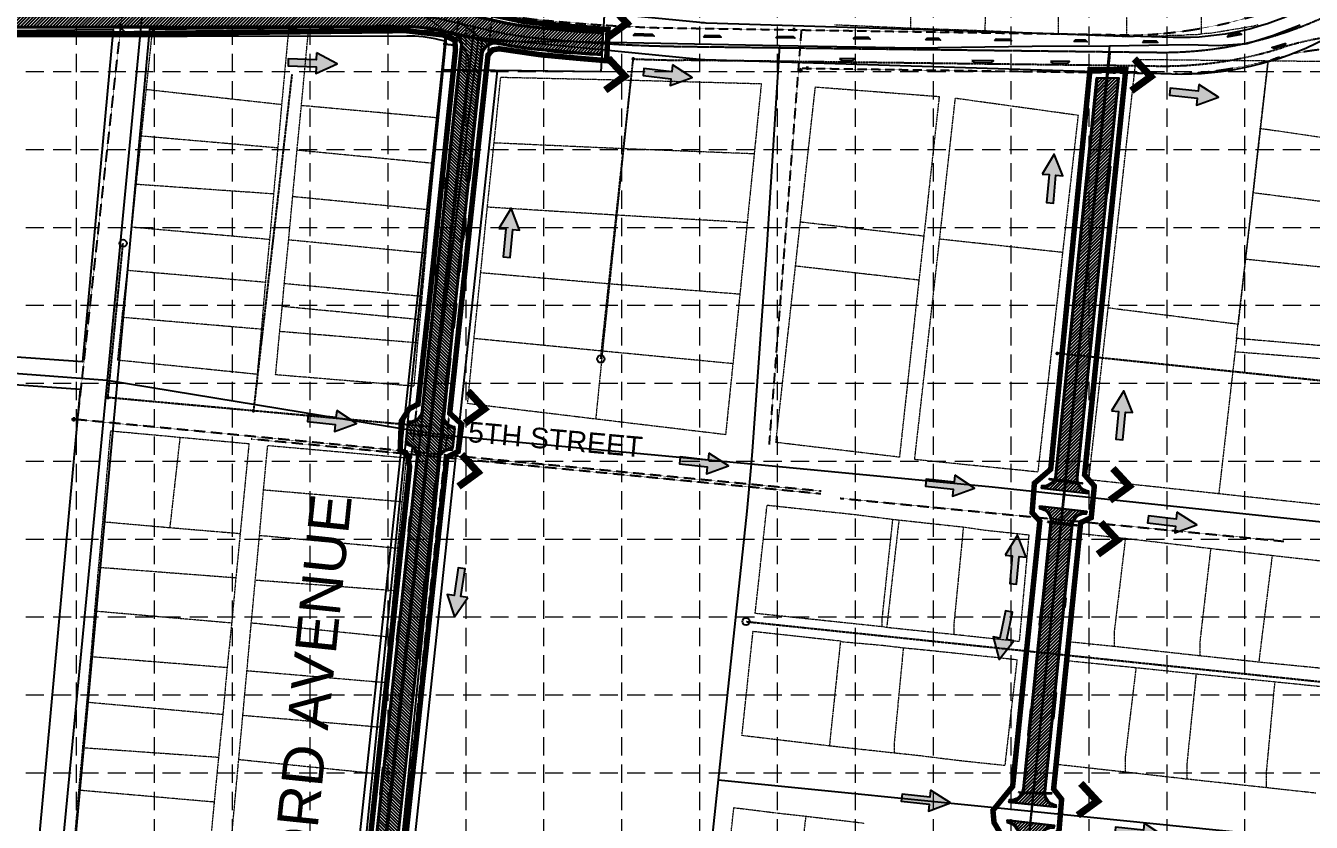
# Model space of a CAD drawing. Extents: x 332488 to 337969, y 579146 to 583084.
# Drawn here: x 334318 to 335729, y 580891 to 581765 of the extents above; entities that cross this region are included whole.
import ezdxf
from ezdxf.enums import TextEntityAlignment as Align

# ---------------------------------------------------------------- set-up
doc = ezdxf.new("R2010")
doc.units = 0
doc.header["$MEASUREMENT"] = 0
for name, pattern in [('CENTER2', [1.125, 0.75, -0.125, 0.125, -0.125]), ('DASHED', [0.75, 0.5, -0.25]), ('HIDDEN', [0.375, 0.25, -0.125]), ('PHANTOM', [2.5, 1.25, -0.25, 0.25, -0.25, 0.25, -0.25])]:
    doc.linetypes.add(name, pattern=pattern)
doc.layers.get('0').update_dxf_attribs({"color": 6})
for name, color, linetype in [('ARROWS', 252, 'Continuous'), ('E-CULVERT', 1, 'Continuous'), ('E-FIRE HYD', 2, 'Continuous'), ('E-SanitarySewer', 2, 'HIDDEN'), ('E-VALLEY GUTTER', 8, 'Continuous'), ('E-WATER', 2, 'DASHED'), ('E-WATER VALVE', 7, 'Continuous'), ('F-DRIVEWAY TRANSITION', 2, 'Continuous'), ('GRID', 254, 'HIDDEN'), ('LIMITS OF DISTURBANCE', 1, 'PHANTOM'), ('P-CULVERT', 2, 'Continuous'), ('P-DRIVEWAY TRANSITION', 2, 'Continuous'), ('P-DRIVEWAY TRANSITION-H', 6, 'Continuous'), ('P-DRIVEWAY TRANSITION-Pafford', 2, 'Continuous'), ('P-PVMT', 2, 'Continuous'), ('P-PVMT-H-7th', 6, 'Continuous'), ('P-PVMT-H-Harmonson', 6, 'Continuous'), ('P-PVMT-H-Pafford', 6, 'Continuous'), ('P-PVMT-Pafford', 2, 'Continuous'), ('ROADS', 5, 'Continuous'), ('row', 1, 'Continuous'), ('SILT FENCE', 200, 'Continuous'), ('STREETNAME', 2, 'Continuous'), ('subdiv', 6, 'PHANTOM')]:
    doc.layers.add(name, color=color, linetype=linetype)
doc.layers.add('QUANTITIES', color=4, linetype='Continuous', plot=False)
doc.styles.get("Standard").update_dxf_attribs({"font": 'ARIAL.TTF'})
pattern_1 = [(45.09307, (333744.6353, 581923.8885), (-1.327977, 1.3236699), []), (135.09307, (333744.6353, 581923.8885), (-1.3236699, -1.327977), [])]

# ---------------------------------------------------------------- blocks, each defined once
blk = doc.blocks.new('FH')
at = {"layer": 'E-FIRE HYD'}
for p, q in [((336621.1, 580808.5), (336622.1, 580808.5)), ((336623.5, 580810.9), (336623.5, 580809.8)), ((336623.5, 580807.1), (336623.5, 580806.1)), ((336624.8, 580808.5), (336625.9, 580808.5))]:
    blk.add_line(p, q, dxfattribs=at)
at = {"layer": 'E-FIRE HYD', "linetype": 'Continuous'}
blk.add_circle((336623.5, 580808.5), 1.33, dxfattribs=at)
blk = doc.blocks.new('E-WATER VALVE')
at = {"layer": 'E-WATER VALVE'}
for p, q in [((-1.3, 1.5), (1.3, 1.5)), ((0, 1.5), (0, -1.5))]:
    blk.add_line(p, q, dxfattribs=at)
blk = doc.blocks.new('A$C796B4345')
at = {"layer": 'SILT FENCE', "color": 200, "linetype": 'DASHED', "ltscale": 80, "const_width": 8, "flags": 128}
blk.add_lwpolyline([(38.2, 22.7), (20.7, 2.7), (3, 22.3)], dxfattribs=at)
blk = doc.blocks.new('arrow')
blk.add_lwpolyline([(-67, -25.4), (-59.3, -25.4), (-59.6, -56.1), (-51.9, -56.2), (-51.6, -25.5), (-44, -25.5), (-55.3, -2.4), (-67, -25.4)], close=True)
at = {"color": 254}
for points in [[(-44, -25.5), (-67, -25.4), (-55.3, -2.4), (-67, -25.4)], [(-59.6, -56.1), (-51.9, -56.2), (-59.3, -25.4), (-51.6, -25.5)]]:
    blk.add_solid(points, dxfattribs=at)

msp = doc.modelspace()

# ---------------------------------------------------------------- hatches: boundary and pattern name
at = {"layer": 'P-DRIVEWAY TRANSITION-H'}
h = msp.add_hatch(dxfattribs=at)
h.set_pattern_fill('NET', color=253, scale=15, angle=45, style=0)
h.set_pattern_definition(pattern_1)
h.paths.add_polyline_path([(333792.1, 581763.6), (333794.1, 581761.6), (333805.6, 581761.6), (333807.6, 581763.6)])
h.paths.add_polyline_path([(333922.5, 581763.8), (333924.5, 581761.8), (333936.2, 581761.8), (333938.2, 581763.8)])
h.paths.add_polyline_path([(334013.6, 581763.9), (334015.6, 581762), (334039.6, 581762), (334041.6, 581764)])
h.paths.add_polyline_path([(334091.5, 581786.1), (334093.5, 581788.1), (334108.8, 581788.1), (334110.8, 581786.1)])
h.paths.add_polyline_path([(334208.7, 581764.3), (334210.7, 581762.3), (334251.3, 581762.3), (334253.3, 581764.3)])
h.paths.add_polyline_path([(334278.7, 581786.4), (334280.7, 581788.4), (334296.7, 581788.4), (334298.7, 581786.4)])
h.paths.add_polyline_path([(334701.4, 581765.1), (334703.4, 581763.1), (334720.2, 581763.1), (334722.2, 581765.1)])
h = msp.add_hatch(dxfattribs=at)
h.set_pattern_fill('NET', color=253, scale=15, angle=45, style=0)
edge = h.paths.add_edge_path()
edge.add_line((334856.1, 581765.3), (334854.5, 581767.6))
edge.add_arc((334909.7, 582096.8), 333.8, 258.9566, 260.4786, ccw=False)
edge.add_line((334845.8, 581769.2), (334843.5, 581767.6))
edge.add_line((334843.5, 581767.6), (334856.1, 581765.3))
edge = h.paths.add_edge_path()
edge.add_line((334888.1, 581761.5), (334890.2, 581763.3))
edge.add_arc((335064.2, 583550.5), 1795.6, 264.4414, 265.0262)
edge.add_line((334908.5, 581761.6), (334910.3, 581759.5))
edge.add_line((334910.3, 581759.5), (334888.1, 581761.5))
edge = h.paths.add_edge_path()
edge.add_line((334889.4, 581739.3), (334891.2, 581737.1))
edge.add_arc((335064.2, 583550.5), 1821.6, 264.551, 265.4043)
edge.add_line((334918.2, 581734.7), (334920.4, 581736.6))
edge.add_line((334920.4, 581736.6), (334889.4, 581739.3))
h = msp.add_hatch(dxfattribs=at)
h.set_pattern_fill('NET', color=253, scale=15, angle=45, style=0)
h.set_pattern_definition(pattern_1)
h.paths.add_polyline_path([(335507.1, 581612.8), (335508.9, 581610.6), (335505.8, 581581.3), (335503.6, 581579.5)])
h.paths.add_polyline_path([(335458.1, 581138.9), (335459.9, 581136.7), (335458.9, 581127), (335456.7, 581125.2)])
h.paths.add_polyline_path([(335435, 581128.9), (335432.8, 581127.1), (335430.8, 581107.9), (335432.6, 581105.7)])
h.paths.add_polyline_path([(335423.4, 581017), (335421.2, 581015.2), (335418.3, 580986.8), (335420.1, 580984.6)])
h.paths.add_polyline_path([(335447.4, 581035.1), (335449.2, 581032.9), (335446.3, 581004.7), (335444.1, 581002.9)])
at = {"layer": 'P-DRIVEWAY TRANSITION-Pafford'}
h = msp.add_hatch(dxfattribs=at)
h.set_pattern_fill('NET', color=253, scale=15, angle=45, style=0)
h.paths.add_polyline_path([(334781.7, 581599.4), (334779.5, 581597.7), (334778.4, 581587.1), (334780.2, 581584.9)])
h.paths.add_polyline_path([(334771.5, 581504.4), (334769.3, 581502.6), (334768.1, 581491.8), (334769.9, 581489.6)])
h.paths.add_polyline_path([(334782.7, 581402.5), (334784.5, 581400.3), (334781.6, 581373.6), (334779.4, 581371.8)])
h.paths.add_polyline_path([(334789.1, 581462.3), (334790.9, 581460.1), (334788, 581433.5), (334785.8, 581431.7)])
h.paths.add_polyline_path([(334794.9, 581516.1), (334796.7, 581513.9), (334794.6, 581495.1), (334792.4, 581493.4)])
h.paths.add_polyline_path([(334799.1, 581555), (334800.9, 581552.8), (334798.4, 581530.4), (334796.2, 581528.6)])
h.paths.add_polyline_path([(334806.3, 581622), (334808.1, 581619.8), (334805.4, 581595.4), (334803.2, 581593.6)])
h.paths.add_polyline_path([(334741.7, 581227.5), (334739.5, 581225.7), (334737.9, 581210.5), (334739.7, 581208.3)])
h.paths.add_polyline_path([(334729.4, 581112.6), (334727.2, 581110.8), (334725.1, 581091.3), (334726.8, 581089.1)])
h.paths.add_polyline_path([(334712.1, 580952.3), (334709.9, 580950.6), (334706.8, 580921.8), (334708.6, 580919.6)])
h.paths.add_polyline_path([(334692.2, 580766.8), (334690, 580765.1), (334688.6, 580752.3), (334690.4, 580750.1)])
h.paths.add_polyline_path([(334678.2, 580636.8), (334676, 580635), (334673.3, 580609.9), (334675.1, 580607.7)])
h.paths.add_polyline_path([(334666, 580523), (334663.8, 580521.2), (334662, 580505.1), (334663.8, 580502.9)])
h.paths.add_polyline_path([(334658.7, 580455.1), (334656.5, 580453.3), (334653.4, 580424.6), (334655.1, 580422.4)])
h.paths.add_polyline_path([(334653.3, 580404.8), (334651.1, 580403.1), (334648.2, 580376.1), (334649.9, 580373.9)])
h.paths.add_polyline_path([(334648.9, 580363.9), (334646.7, 580362.1), (334641.6, 580315.4), (334643.4, 580313.2)])
h.paths.add_polyline_path([(334642.2, 580302.4), (334640, 580300.7), (334638.4, 580285), (334640.1, 580282.8)])
h.paths.add_polyline_path([(334632.4, 580211.2), (334630.2, 580209.5), (334628.8, 580195.9), (334630.5, 580193.6)])
h.paths.add_polyline_path([(334629.7, 580186), (334627.5, 580184.3), (334625.6, 580166.1), (334627.3, 580163.9)])
h.paths.add_polyline_path([(334622.1, 580115.4), (334619.9, 580113.6), (334618.4, 580099.2), (334620.2, 580097)])
h.paths.add_polyline_path([(334616.6, 580064.1), (334614.4, 580062.3), (334612.9, 580048), (334614.7, 580045.8)])
h.paths.add_polyline_path([(334635.9, 580037), (334637.6, 580034.8), (334636, 580019.8), (334633.8, 580018.1)])
h.paths.add_polyline_path([(334645.2, 580123.9), (334647, 580121.7), (334645.2, 580105.1), (334643, 580103.3)])
h.paths.add_polyline_path([(334658.9, 580251.2), (334660.7, 580249), (334659.3, 580236), (334657.1, 580234.2)])
h.paths.add_polyline_path([(334669.8, 580352.7), (334671.6, 580350.5), (334670.6, 580341), (334668.4, 580339.3)])
h.paths.add_polyline_path([(334756.3, 581157.6), (334758.1, 581155.4), (334749.1, 581071.1), (334746.9, 581069.3)])
h.paths.add_polyline_path([(334767.7, 581263.4), (334769.5, 581261.2), (334767, 581238.2), (334764.8, 581236.4)])
at = {"layer": 'P-PVMT-H-7th'}
h = msp.add_hatch(dxfattribs=at)
h.set_pattern_fill('ANSI31', color=253, scale=20, style=0)
edge = h.paths.add_edge_path()
edge.add_line((335825.9, 581825.7), (335834.5, 581805.5))
edge.add_arc((336066.3, 581264), 589, 83.8628, 113.1695, ccw=False)
edge.add_line((336129.2, 581849.6), (336610.6, 581796))
edge.add_line((336610.6, 581796), (337388.9, 581716))
edge.add_arc((337385.3, 581681.2), 35, -7.6244, 84.1281, ccw=False)
edge.add_line((337420, 581676.5), (337421, 581676.4))
edge.add_line((337421, 581676.4), (337433.2, 581767.6))
edge.add_line((337433.2, 581767.6), (337432.2, 581767.7))
edge.add_arc((337397.5, 581772.4), 35, 264.1281, 352.3756, ccw=False)
edge.add_line((337393.9, 581737.6), (336612.9, 581817.9))
edge.add_line((336612.9, 581817.9), (336131.6, 581871.5))
edge.add_arc((336066.3, 581264), 611, 83.8589, 113.1695)
edge = h.paths.add_edge_path()
edge.add_line((334950.5, 581734.4), (334951.9, 581756.4))
edge.add_arc((335064.2, 583550.5), 1797.6, 264.1889, 266.4182, ccw=False)
edge.add_arc((334909.7, 582096.8), 335.8, 255.934, 265.29, ccw=False)
edge.add_line((334828.1, 581771), (334779.5, 581782.2))
edge.add_arc((334736.6, 581596.1), 191, 77.025, 90.0931)
edge.add_line((334736.3, 581787.1), (332764.6, 581783.9))
edge.add_line((332764.6, 581783.9), (332764.6, 581761.9))
edge.add_line((332764.6, 581761.9), (334736.4, 581765.1))
edge.add_arc((334736.6, 581596.1), 169, 77.025, 90.0931, ccw=False)
edge.add_line((334774.6, 581760.8), (334823, 581749.6))
edge.add_arc((334920.5, 582162.1), 423.8, 256.7003, 264.5041)
edge.add_arc((335064.2, 583550.5), 1819.6, 264.1889, 266.4182)
h = msp.add_hatch(dxfattribs=at)
h.set_pattern_fill('ANSI31', color=9, scale=20, style=0)
edge = h.paths.add_edge_path()
edge.add_arc((334414.5, 581749.6), 15, 60.5309, 90.0931)
edge.add_line((334414.4, 581764.6), (334468.9, 581764.7))
edge.add_arc((334468.9, 581749.7), 15, 90.0931, 118.8899)
edge.add_line((334461.6, 581762.8), (334421.9, 581762.7))
at = {"layer": 'P-PVMT-H-Harmonson'}
h = msp.add_hatch(dxfattribs=at)
h.set_pattern_fill('ANSI31', color=253, scale=20, style=0)
edge = h.paths.add_edge_path()
edge.add_line((335433.1, 581257.6), (335433.2, 581258.6))
edge.add_arc((335434.8, 581273.5), 15, 263.7212, 354.1011)
edge.add_line((335449.7, 581271.9), (335494.9, 581708))
edge.add_line((335494.9, 581708), (335516.9, 581707.8))
edge.add_line((335516.9, 581707.8), (335471.6, 581269.3))
edge.add_arc((335486.5, 581267.8), 15, 174.1011, 263.7212)
edge.add_line((335484.9, 581252.9), (335484.8, 581251.9))
edge.add_line((335484.8, 581251.9), (335433.1, 581257.6))
h = msp.add_hatch(dxfattribs=at)
h.set_pattern_fill('ANSI31', color=253, scale=20, style=0)
edge = h.paths.add_edge_path()
edge.add_line((335482.9, 581232), (335482.8, 581231))
edge.add_arc((335481.2, 581216.1), 15, 83.7212, 174.1011)
edge.add_line((335466.2, 581217.6), (335436, 580924.7))
edge.add_arc((335450.9, 580923.2), 15, 174.1011, 263.7212)
edge.add_line((335449.3, 580908.3), (335449.2, 580907.3))
edge.add_line((335449.2, 580907.3), (335397.5, 580913))
edge.add_line((335397.5, 580913), (335397.6, 580914))
edge.add_arc((335399.2, 580928.9), 15, 263.7212, 354.1011)
edge.add_line((335414.1, 580927.3), (335444.4, 581220.2))
edge.add_arc((335429.5, 581221.7), 15, 354.1011, 443.7212)
edge.add_line((335431.1, 581236.7), (335431.2, 581237.7))
edge.add_line((335431.2, 581237.7), (335482.9, 581232))
h = msp.add_hatch(dxfattribs=at)
h.set_pattern_fill('ANSI31', color=253, scale=20, style=0)
edge = h.paths.add_edge_path()
edge.add_line((335447.3, 580887.4), (335447.2, 580886.4))
edge.add_arc((335445.6, 580871.5), 15, 83.7212, 174.1011)
edge.add_line((335430.6, 580873), (335401.3, 580589.1))
edge.add_arc((335416.2, 580587.5), 15, 174.1011, 263.7212)
edge.add_line((335414.6, 580572.6), (335414.5, 580571.6))
edge.add_line((335414.5, 580571.6), (335362.8, 580577.3))
edge.add_line((335362.8, 580577.3), (335362.9, 580578.3))
edge.add_arc((335364.5, 580593.2), 15, 263.7212, 354.1011)
edge.add_line((335379.5, 580591.7), (335408.8, 580875.6))
edge.add_arc((335393.9, 580877.2), 15, 354.1011, 443.7212)
edge.add_line((335395.5, 580892.1), (335395.6, 580893.1))
edge.add_line((335395.6, 580893.1), (335447.3, 580887.4))
at = {"layer": 'P-PVMT-H-Pafford'}
h = msp.add_hatch(dxfattribs=at)
h.set_pattern_fill('ANSI31', color=253, scale=20, angle=90, style=0)
edge = h.paths.add_edge_path()
edge.add_line((334598.1, 579892.3), (334797.1, 581742.1))
edge.add_arc((334782.2, 581743.7), 15, 353.776, 437.1114)
edge.add_arc((335178.8, 583426.4), 1713.8, 256.7326, 257.3175)
edge.add_line((334802.6, 581754.4), (334823, 581749.6))
edge.add_arc((334920.5, 582162.1), 423.8, 256.7003, 258.5209)
edge.add_arc((334833.2, 581732.1), 15, 78.3835, 174.0008)
edge.add_line((334818.3, 581733.7), (334621.1, 579899.2))
edge.add_arc((334655.9, 579895.6), 35, 174.034, 269.6923)
edge.add_line((334655.7, 579860.6), (334655.7, 579859.6))
edge.add_line((334655.7, 579859.6), (334563.2, 579860.1))
edge.add_line((334563.2, 579860.1), (334563.2, 579861.1))
edge.add_arc((334563.3, 579896.1), 35, 269.6923, 353.8623)
h = msp.add_hatch(dxfattribs=at)
h.set_pattern_fill('ANSI31', color=253, scale=20, angle=90, style=0)
edge = h.paths.add_edge_path()
edge.add_line((334754.1, 581342.4), (334748.5, 581290.7))
edge.add_arc((334733.6, 581292.3), 15, 353.8634, 443.4836)
edge.add_line((334735.3, 581307.3), (334737.5, 581329.1))
edge.add_arc((334739.2, 581344.1), 15, 263.4836, 353.8634)
edge = h.paths.add_edge_path()
edge.add_line((334789.1, 581323.2), (334787, 581301.4))
edge.add_arc((334785.3, 581286.4), 15, 83.4836, 173.8634)
edge.add_line((334770.4, 581288.1), (334775.9, 581339.8))
edge.add_arc((334790.8, 581338.2), 15, 173.8634, 263.4836)

# ---------------------------------------------------------------- linework, layer by layer
at = {"layer": 'E-CULVERT', "color": 5, "flags": 128}
for points in [[(335447.9, 581266.1), (335471.8, 581262.9), (335471.9, 581264.2), (335448.1, 581267.3)], [(335446.2, 581219.2), (335465.7, 581216.9), (335465.8, 581218.1), (335446.3, 581220.5)], [(335414.5, 580922.9), (335438, 580922), (335438.1, 580923.3), (335414.6, 580924.1)]]:
    msp.add_lwpolyline(points, close=True, dxfattribs=at)
at = {"layer": 'E-SanitarySewer', "color": 33, "ltscale": 0.5}
for p, q in [((334949.5, 581399.4), (334985.1, 581728.8)), ((335559.2, 581720.8), (335040.4, 581727.3)), ((334610.3, 581712), (334568.1, 581342.5)), ((334702.3, 580777.5), (334804.1, 581718.1)), ((335559.2, 581720.8), (335565.4, 581721)), ((334408.4, 581357), (334425, 581526.4)), ((337237.5, 581220.1), (335450.5, 581405.5)), ((334761.6, 581324.9), (334408.4, 581357)), ((335108.9, 581111.2), (337203.9, 580891.9))]:
    msp.add_line(p, q, dxfattribs=at)
at = {"layer": 'E-SanitarySewer', "color": 33, "ltscale": 0.5, "flags": 128}
msp.add_lwpolyline([(334706.1, 581812.2), (334789.8, 581751.5, -0.261634), (334804.1, 581718.1, -0.064967)], format="xyb", dxfattribs=at)
at = {"layer": 'E-SanitarySewer', "color": 33, "linetype": 'Continuous', "ltscale": 0.5, "const_width": 2, "flags": 128}
for points in [[(334984.1, 581728.8, 1), (334986.1, 581728.8, 1)], [(335449.5, 581405.5, 1), (335451.5, 581405.5, 1)], [(334407.4, 581357, 1), (334409.4, 581357, 1)], [(334567.1, 581342.5, 1), (334569.1, 581342.5, 1)], [(334760.6, 581324.9, 1), (334762.6, 581324.9, 1)]]:
    msp.add_lwpolyline(points, format="xyb", close=True, dxfattribs=at)
at = {"layer": 'E-SanitarySewer', "color": 33, "linetype": 'Continuous', "ltscale": 0.5}
for centre in [(334425, 581526.4), (334949.5, 581399.4), (335108.9, 581111.2)]:
    msp.add_circle(centre, 4, dxfattribs=at)
at = {"layer": 'E-SanitarySewer', "color": 33, "ltscale": 0.5}
for centre, radius, start, end in [((335789.2, 581455.5), 300, 84.6524, 107.5819), ((335565.8, 582160.5), 439.6, 269.9475, 287.5819), ((335063, 583540.7), 1813.6, 267.5384, 269.2884)]:
    msp.add_arc(centre, radius, start, end, dxfattribs=at)
at = {"layer": 'E-VALLEY GUTTER', "flags": 128}
msp.add_lwpolyline([(334461.6, 581762.8, 0.124447), (334456.3, 581757.8), (334427.1, 581757.7, 0.122495), (334421.9, 581762.7)], format="xyb", dxfattribs=at)
at = {"layer": 'E-WATER', "color": 120, "ltscale": 0.5}
for p, q in [((334375.2, 581332.8), (334426.1, 581797.1)), ((334674.2, 580665.2), (334795.2, 581790.3)), ((335134.5, 581305.5), (335169.9, 581760.6)), ((334781.2, 581744.8), (334790.2, 581743.9)), ((335582, 581712.3), (335166.6, 581718.2)), ((335191.2, 581254.3), (334369.9, 581333.3)), ((335190.9, 581251.3), (334565.7, 581311.5)), ((335212.3, 581246.5), (335699.4, 581199.3))]:
    msp.add_line(p, q, dxfattribs=at)
at = {"layer": 'E-WATER', "color": 120, "ltscale": 0.5, "flags": 128}
for points in [[(334426.1, 581797.1), (334703.5, 581797, -0.089909), (334809.5, 581786.7), (334841, 581778.6, 0.04294), (334891.8, 581770.8, 0.016926), (335016, 581762.9), (335540.6, 581754.9, 0.099131), (335743, 581805), (335854.6, 581853.2, -0.096484), (336021.4, 581886.5, -0.007957), (336042.9, 581887.2, -0.007957)], [(334530.2, 581807.9), (334736.3, 581807.3, -0.057082), (334784, 581801.9), (334831.5, 581790.9), (334626.8, 579887.5), (334700.1, 579887)]]:
    msp.add_lwpolyline(points, format="xyb", dxfattribs=at)
at = {"layer": 'E-WATER', "color": 120, "ltscale": 0.5}
for centre, radius, start, end in [((335766.6, 581469.9), 270.4, 85.4067, 106.5034), ((335564.9, 582172.4), 460.5, 272.1199, 285.7271)]:
    msp.add_arc(centre, radius, start, end, dxfattribs=at)
at = {"layer": 'F-DRIVEWAY TRANSITION', "color": 7, "flags": 128}
for points in [[(334985.1, 581754.6), (334987.2, 581756.5, 0.002618), (335006, 581755.8), (335007.9, 581753.8)], [(335637, 581752.7), (335638.5, 581755, 0.007259), (335650.3, 581757.3), (335652.6, 581755.7)]]:
    msp.add_lwpolyline(points, format="xyb", close=True, dxfattribs=at)
for points in [[(335062, 581752.8), (335064.1, 581754.7), (335079.6, 581754.5), (335081.6, 581752.5)], [(335141.5, 581751.8), (335143.5, 581753.8), (335160.4, 581753.5), (335162.4, 581751.5)], [(335226.6, 581750.7), (335228.6, 581752.7), (335243, 581752.5), (335245.1, 581750.5)], [(335305.7, 581749.7), (335307.6, 581751.7), (335320.2, 581751.6), (335322.3, 581749.5)], [(335381.5, 581748.8), (335383.4, 581750.8), (335398.1, 581750.6), (335400.1, 581748.6)], [(335468.7, 581747.7), (335470.7, 581749.7), (335481.1, 581749.6), (335483.2, 581747.5)], [(335543.9, 581746.8), (335545.8, 581748.8), (335559, 581748.6), (335561, 581746.6)], [(335701.4, 581746.2), (335700, 581743.6), (335688.6, 581740.1), (335686, 581741.4)], [(335211.6, 581728.9), (335213.6, 581726.9), (335225.8, 581726.7), (335227.8, 581728.7)], [(335356.9, 581727.1), (335358.9, 581725.1), (335378.5, 581724.8), (335380.4, 581726.8)], [(335443, 581726), (335445.1, 581724), (335461.8, 581723.8), (335463.8, 581725.8)]]:
    msp.add_lwpolyline(points, close=True, dxfattribs=at)
at = {"layer": 'GRID', "color": 252, "linetype": 'HIDDEN', "lineweight": 0, "ltscale": 80}
for p, q in [((334373.7, 582484.3), (334373.7, 579491.4)), ((334459.2, 582484.3), (334459.2, 579491.4)), ((334544.7, 582484.3), (334544.7, 579491.4)), ((334630.2, 582484.3), (334630.2, 579491.4)), ((334715.7, 582484.3), (334715.7, 579491.4)), ((334801.2, 582484.3), (334801.2, 579491.4)), ((334886.7, 582484.3), (334886.7, 579491.4)), ((334972.2, 582484.3), (334972.2, 579491.4)), ((335057.7, 582484.3), (335057.7, 579491.4)), ((335143.2, 582484.3), (335143.2, 579491.4)), ((335228.7, 582484.3), (335228.7, 579491.4)), ((335314.2, 582484.3), (335314.2, 579491.4)), ((335399.7, 582484.3), (335399.7, 579491.4)), ((335485.2, 582484.3), (335485.2, 579491.4)), ((335570.7, 582484.3), (335570.7, 579491.4)), ((335656.2, 582484.3), (335656.2, 579491.4)), ((332578.2, 581714.8), (337879.2, 581714.8)), ((332578.2, 581629.3), (337879.2, 581629.3)), ((332578.2, 581543.8), (337879.2, 581543.8)), ((332578.2, 581458.3), (337879.2, 581458.3)), ((332578.2, 581372.8), (337879.2, 581372.8)), ((332578.2, 581287.3), (337879.2, 581287.3)), ((332578.2, 581201.8), (337879.2, 581201.8)), ((332578.2, 581116.3), (337879.2, 581116.3)), ((332578.2, 581030.8), (337879.2, 581030.8)), ((332578.2, 580945.3), (337879.2, 580945.3))]:
    msp.add_line(p, q, dxfattribs=at)
at = {"layer": 'LIMITS OF DISTURBANCE', "color": 1, "linetype": 'DASHED', "ltscale": 80, "const_width": 6, "flags": 128}
for points in [[(332731.8, 581792.6), (332731.8, 581750.7), (333475.3, 581758.1), (333484.9, 581726.7), (333521.8, 581726.5), (333527, 581757.3), (334420.6, 581756.4), (334734.8, 581759.8), (334776.3, 581755.1), (334789.2, 581749.3), (334789.9, 581738.6), (334765.7, 581504.8), (334748.7, 581349.7), (334739.2, 581344.7), (334730.4, 581331.1), (334729.2, 581299.3), (334737, 581294.3), (334739.6, 581281.3), (334592, 579887.4), (334580.5, 579874.7), (334551.6, 579866), (334552.8, 579854.5), (334667.3, 579852.9), (334667.3, 579865.2), (334651.9, 579870.7), (334634.8, 579879), (334629.3, 579894.5), (334629.3, 579913.1), (334672.5, 580272.4), (334686.3, 580278.8), (334689.3, 580305.9), (334673.5, 580320.2), (334703.6, 580605.5), (334722.3, 580616.4), (334725.3, 580646.9), (334712, 580659.8), (334780.5, 581291.7), (334792.9, 581297.9), (334796.8, 581327.7), (334783.6, 581339.8), (334825.6, 581733), (334830.6, 581738.7), (334837.9, 581739.9), (334882.5, 581733.4), (334924, 581729.5), (334955.8, 581726.8), (334957.4, 581761), (334922.8, 581763.7), (334865.2, 581769.8), (334809, 581781.8), (334748.7, 581792.9), (334716.4, 581792.9), (333521.2, 581792.3), (333520.3, 581803.8), (333482.8, 581803.5), (333481.3, 581790.4), (332737.8, 581792.4)], [(335281.8, 579873.7), (335268.2, 579853), (335363.4, 579851.2), (335356.6, 579874.7), (335338.4, 579883.9), (335371.6, 580198), (335382.1, 580203.5), (335387.6, 580238.3), (335377.1, 580249.8), (335407.8, 580540.3), (335419.5, 580549.3), (335422.5, 580578.7), (335411.3, 580595.1), (335440.6, 580870.5), (335452.4, 580881.1), (335455.3, 580916.1), (335446.5, 580927.3), (335476.2, 581219.8), (335487.8, 581225.3), (335491.2, 581259.9), (335480.5, 581272.3), (335525.7, 581717.2), (335486.4, 581716.8), (335443.3, 581278.3), (335425.4, 581263), (335422.9, 581230.7), (335431.4, 581221.4), (335401.5, 580930.2), (335379.9, 580903.8), (335381.1, 580890.6), (335393.1, 580870.2), (335368, 580593.7), (335357.1, 580579.4), (335356.2, 580556.7), (335363.8, 580542.4), (335336, 580254.9), (335323, 580239.1), (335319.3, 580211.3), (335328.5, 580200.2), (335294.2, 579878.6), (335280.9, 579873.6)]]:
    msp.add_lwpolyline(points, close=True, dxfattribs=at)
at = {"layer": 'P-CULVERT', "color": 5, "flags": 128}
for points in [[(335442, 581266.8), (335442.1, 581268.1), (335448.1, 581267.4), (335447.9, 581266.1)], [(335471.8, 581262.9), (335471.9, 581264.2), (335477.9, 581263.5), (335477.7, 581262.2)], [(335440.2, 581219.9), (335440.4, 581221.2), (335446.3, 581220.5), (335446.2, 581219.2)], [(335465.7, 581216.9), (335465.8, 581218.1), (335471.8, 581217.4), (335471.6, 581216.2)], [(335408.5, 580923.1), (335408.6, 580924.3), (335414.6, 580924.1), (335414.5, 580922.9)], [(335438, 580922), (335438.1, 580923.3), (335444.1, 580923.1), (335444, 580921.8)]]:
    msp.add_lwpolyline(points, close=True, dxfattribs=at)
at = {"layer": 'P-DRIVEWAY TRANSITION', "color": 7, "flags": 128}
for points in [[(334701.4, 581765.1), (334703.4, 581763.1), (334720.2, 581763.1), (334722.2, 581765.1)], [(335507.1, 581612.8), (335508.9, 581610.6), (335505.8, 581581.3), (335503.6, 581579.5)], [(335458.1, 581138.9), (335459.9, 581136.7), (335458.9, 581127), (335456.7, 581125.2)], [(335435, 581128.9), (335432.8, 581127.1), (335430.8, 581107.9), (335432.6, 581105.7)], [(335447.4, 581035.1), (335449.2, 581032.9), (335446.3, 581004.7), (335444.1, 581002.9)], [(335423.4, 581017), (335421.2, 581015.2), (335418.3, 580986.8), (335420.1, 580984.6)]]:
    msp.add_lwpolyline(points, close=True, dxfattribs=at)
for points in [[(334888.1, 581761.5), (334890.2, 581763.3, 0.002552), (334908.5, 581761.6), (334910.3, 581759.5)], [(334889.4, 581739.3), (334891.2, 581737.1, 0.003723), (334918.2, 581734.7), (334920.4, 581736.6)]]:
    msp.add_lwpolyline(points, format="xyb", close=True, dxfattribs=at)
at = {"layer": 'P-DRIVEWAY TRANSITION-Pafford', "color": 253, "flags": 128}
for points in [[(334806.3, 581622), (334808.1, 581619.8), (334805.4, 581595.4), (334803.2, 581593.6)], [(334781.7, 581599.4), (334779.5, 581597.7), (334778.4, 581587.1), (334780.2, 581584.9)], [(334799.1, 581555), (334800.9, 581552.8), (334798.4, 581530.4), (334796.2, 581528.6)], [(334794.9, 581516.1), (334796.7, 581513.9), (334794.6, 581495.1), (334792.4, 581493.4)], [(334771.5, 581504.4), (334769.3, 581502.6), (334768.1, 581491.8), (334769.9, 581489.6)], [(334789.1, 581462.3), (334790.9, 581460.1), (334788, 581433.5), (334785.8, 581431.7)], [(334782.7, 581402.5), (334784.5, 581400.3), (334781.6, 581373.6), (334779.4, 581371.8)], [(334767.7, 581263.4), (334769.5, 581261.2), (334767, 581238.2), (334764.8, 581236.4)], [(334741.7, 581227.5), (334739.5, 581225.7), (334737.9, 581210.5), (334739.7, 581208.3)], [(334756.3, 581157.6), (334758.1, 581155.4), (334749.1, 581071.1), (334746.9, 581069.3)], [(334729.4, 581112.6), (334727.2, 581110.8), (334725.1, 581091.3), (334726.8, 581089.1)], [(334712.1, 580952.3), (334709.9, 580950.6), (334706.8, 580921.8), (334708.6, 580919.6)]]:
    msp.add_lwpolyline(points, close=True, dxfattribs=at)
at = {"layer": 'P-PVMT', "color": 7, "linetype": 'CENTER2'}
for p, q in [((334604.5, 579848.8), (334810.5, 581763.8)), ((335313.4, 579845.5), (335508.8, 581736.2)), ((334736.4, 581318.2), (334788.1, 581312.3))]:
    msp.add_line(p, q, dxfattribs=at)
at = {"layer": 'P-PVMT', "color": 7, "linetype": 'CENTER2', "flags": 128}
msp.add_lwpolyline([(337447.1, 581721), (336611.7, 581807), (336130.4, 581860.5, 0.140125), (335805.4, 581804.3), (335750.5, 581777.8, -0.116053), (335560.5, 581735.6), (335041.7, 581742, -0.022255), (334881, 581751.2, -0.038248), (334825.6, 581760.3), (334777.1, 581771.5, 0.057082), (334736.3, 581776.1), (332688, 581772.8)], format="xyb", dxfattribs=at)
at = {"layer": 'P-PVMT', "color": 7, "flags": 128}
for points in [[(334951.9, 581756.4, -0.009728), (334882.2, 581762.1, -0.040846), (334828.1, 581771), (334779.5, 581782.2, 0.057082), (334736.3, 581787.1), (332764.6, 581783.9), (332764.6, 581761.9), (334736.4, 581765.1, -0.057082), (334774.6, 581760.8), (334823, 581749.6, 0.034064), (334879.9, 581740.2, 0.009728), (334950.5, 581734.4)], [(334421.9, 581762.7, 0.129709), (334414.4, 581764.6), (334468.9, 581764.7, 0.126315), (334461.6, 581762.8)], [(335433.1, 581257.6), (335433.2, 581258.6, 0.416156), (335449.7, 581271.9), (335494.9, 581708), (335516.9, 581707.8), (335471.6, 581269.3, 0.412273), (335484.9, 581252.9), (335484.8, 581251.9)], [(335482.9, 581232), (335482.8, 581231, 0.416156), (335466.2, 581217.6), (335436, 580924.7, 0.412273), (335449.3, 580908.3), (335449.2, 580907.3), (335397.5, 580913), (335397.6, 580914, 0.416156), (335414.1, 580927.3), (335444.4, 581220.2, 0.412273), (335431.1, 581236.7), (335431.2, 581237.7)], [(335447.3, 580887.4), (335447.2, 580886.4, 0.416156), (335430.6, 580873), (335401.3, 580589.1, 0.412273), (335414.6, 580572.6), (335414.5, 580571.6), (335362.8, 580577.3), (335362.9, 580578.3, 0.416156), (335379.5, 580591.7), (335408.8, 580875.6, 0.412273), (335395.5, 580892.1), (335395.6, 580893.1)]]:
    msp.add_lwpolyline(points, format="xyb", close=True, dxfattribs=at)
at = {"layer": 'P-PVMT', "color": 7}
msp.add_arc((334920.5, 582162.1), 423.8, 260.597, 264.5041, dxfattribs=at)
at = {"layer": 'P-PVMT-Pafford', "color": 7, "flags": 128}
for points in [[(334598.1, 579892.3), (334797.1, 581742.1, 0.380541), (334785.5, 581758.3, 0.002552), (334802.6, 581754.4), (334823, 581749.6, 0.007944), (334836.2, 581746.8, 0.44323), (334818.3, 581733.7), (334621.1, 579899.2, 0.443443), (334655.7, 579860.6), (334655.7, 579859.6), (334563.2, 579860.1), (334563.2, 579861.1, 0.384715)], [(334754.1, 581342.4), (334748.5, 581290.7, 0.412273), (334735.3, 581307.3), (334737.5, 581329.1, 0.416156)], [(334789.1, 581323.2), (334787, 581301.4, 0.416156), (334770.4, 581288.1), (334775.9, 581339.8, 0.412273)]]:
    msp.add_lwpolyline(points, format="xyb", close=True, dxfattribs=at)
at = {"layer": 'QUANTITIES', "flags": 128}
for points in [[(334473.2, 581763.2), (334736.4, 581763.6, -0.057082), (334774.2, 581759.3), (334822.7, 581748.2, 0.034059), (334879.8, 581738.7, 0.009727), (334950.4, 581732.9), (334952, 581757.9, -0.00973), (334882.3, 581763.6, -0.040868), (334828.5, 581772.5), (334779.9, 581783.7, 0.057082), (334736.3, 581788.6), (333048.7, 581785.9), (333048.8, 581760.9), (334408.4, 581763.1)], [(335493.3, 581708.1), (335448.3, 581272.1, -0.422961), (335433.3, 581260.2), (335433.1, 581257.6), (335484.8, 581251.9), (335485, 581254.4, -0.415025), (335473.1, 581269.2), (335518.4, 581707.7)], [(335431.2, 581237.7), (335431, 581235.1, -0.415025), (335442.9, 581220.4), (335412.6, 580927.5, -0.422961), (335397.7, 580915.6), (335397.5, 580913), (335449.2, 580907.3), (335449.4, 580909.8, -0.415025), (335437.5, 580924.6), (335467.7, 581217.4, -0.422961), (335482.7, 581229.4), (335482.9, 581232)], [(335395.6, 580893.1), (335395.4, 580890.5, -0.415025), (335407.3, 580875.8), (335378, 580591.8, -0.422961), (335363, 580579.9), (335362.8, 580577.3), (335414.5, 580571.6), (335414.7, 580574.2, -0.415025), (335402.8, 580588.9), (335432.1, 580872.9, -0.422961), (335447.1, 580884.8), (335447.3, 580887.4)]]:
    msp.add_lwpolyline(points, format="xyb", close=True, dxfattribs=at)
for points in [[(334704, 580657.1), (334771.9, 581288.3, -0.413105), (334786.8, 581299.7), (334789.3, 581324.8, -0.405149), (334777.4, 581339.1), (334819.8, 581733.5, -0.441798), (334835.9, 581745.3, -0.002649), (334785.2, 581756.8, -0.379702), (334795.6, 581742.2), (334752.6, 581342.6, -0.427269), (334737.6, 581330.8), (334735.2, 581305.7, -0.417118), (334747, 581291), (334596.7, 579892.5, -0.39772)], [(334754.1, 581342.4, -0.416156), (334737.5, 581329.1), (334735.3, 581307.3, -0.409893), (334748.5, 581290.9, 1.180584)]]:
    msp.add_lwpolyline(points, format="xyb", dxfattribs=at)
msp.add_lwpolyline([(334578.7, 579888.8), (334775.2, 581716.9), (334835.5, 581716.1), (334638.7, 579886.4)], close=True, dxfattribs=at)
at = {"layer": 'ROADS', "color": 7}
for p, q in [((334446.4, 581783.6), (334407.4, 581376.1)), ((334797.4, 581767.1), (334815.2, 581753.1)), ((335687.9, 581754.7), (335717.2, 581766)), ((334815.2, 581753.1), (334769.3, 581385.1)), ((334815.2, 581753.1), (334836.9, 581748.1)), ((335659.1, 581745.8), (335687.9, 581754.7)), ((334836.9, 581748.1), (334922.2, 581747.7)), ((334922.2, 581747.7), (335145.5, 581743.3)), ((335145.5, 581743.3), (335131.3, 581518.7)), ((335145.5, 581743.3), (335166, 581743.2)), ((335166, 581743.2), (335293.5, 581741)), ((335293.5, 581741), (335423.1, 581742.8)), ((335423.1, 581742.8), (335507.8, 581743.2)), ((335507.8, 581743.2), (335457.4, 581250.5)), ((335507.8, 581743.2), (335594.3, 581744.5)), ((335594.3, 581744.5), (335627.1, 581743.5)), ((335627.1, 581743.5), (335659.1, 581745.8)), ((335131.3, 581518.7), (335116.1, 581303)), ((334196.3, 581391.9), (334407.4, 581376.1)), ((334769.3, 581385.1), (334762, 581317.8)), ((334407.4, 581376.1), (334261.9, 579857.8)), ((334407.4, 581376.1), (334762, 581317.8)), ((334762, 581317.8), (334687.6, 580635.8)), ((334762, 581317.8), (334792.8, 581314.4)), ((334792.8, 581314.4), (335114.4, 581284.2)), ((335116.1, 581303), (335114.4, 581284.2)), ((335114.4, 581284.2), (335109.6, 581232.5)), ((335114.4, 581284.2), (335378.9, 581259.1)), ((335378.9, 581259.1), (335457.4, 581250.5)), ((335457.4, 581250.5), (335421.9, 580902.9)), ((335457.4, 581250.5), (335702.6, 581224.8)), ((335109.6, 581232.5), (335078.2, 580937.4)), ((335702.6, 581224.8), (335806.7, 581213.6)), ((335078.2, 580937.4), (335042.4, 580599.6)), ((335078.2, 580937.4), (335421.9, 580902.9)), ((335421.9, 580902.9), (335387.3, 580564.4)), ((335421.9, 580902.9), (335772.6, 580867.6))]:
    msp.add_line(p, q, dxfattribs=at)
at = {"layer": 'row', "color": 253, "flags": 128}
msp.add_lwpolyline([(336043.5, 582496.1), (336041.4, 581886.7, 0.109736), (335790, 581819.6), (335725.3, 581786, -0.12826), (335577.7, 581752.3), (335065, 581768.1, -0.016883), (335058.3, 581768.6), (334707.4, 581803.2, 0.026774), (334696.7, 581803.7), (332688, 581786.1)], format="xyb", dxfattribs=at)
for points in [[(334949.3, 581714.7), (334775.2, 581716.9), (334778.6, 581748.2), (334772, 581749.8, 0.057082), (334736.4, 581753.8), (333048.8, 581751.1), (333048.7, 581796.7), (334702, 581799.4), (334779.2, 581784.4), (334953.1, 581776.6)], [(335656.6, 579890.9, 0.004642), (335594.6, 579891.5), (334633.3, 579892.9), (334819.7, 581751.9), (334819.7, 581751.9), (335054.3, 581728.7, 0.016883), (335063.8, 581728.1), (335576.4, 581712.3, 0.12826), (335743.7, 581750.5), (335808.4, 581784.1, -0.022129), (335853.4, 581805)], [(334779.9, 581755.8), (334593.1, 579892.9), (334282.8, 579893.4), (334454.3, 581761.5), (334454.3, 581761.5), (334697, 581763.7, -0.026774), (334703.4, 581763.4)]]:
    msp.add_lwpolyline(points, format="xyb", close=True, dxfattribs=at)
msp.add_lwpolyline([(332688, 581746.1), (334414.1, 581761.2), (334380.6, 581396.1), (333692.3, 581445), (333690.2, 581415.1), (334377.8, 581366.2), (334242.6, 579893.4), (334113.2, 579893.6), (333356.7, 579909.4), (333116.5, 579911.6), (332688, 579907.2)], dxfattribs=at)
at = {"layer": 'subdiv', "color": 253, "lineweight": 0}
for p, q in [((335290.2, 581918.1), (335289.5, 581762.3)), ((335372.9, 581916.1), (335371.1, 581759.5)), ((335451.6, 581915.7), (335451.4, 581755.8)), ((335527.4, 581911.3), (335526.5, 581753)), ((335608.9, 581755.9), (335608.4, 581909.2)), ((335289.5, 581762.3), (335206.3, 581766)), ((335666, 581764.6), (335617.5, 581756.6)), ((335670.7, 581766.2), (335666, 581764.6)), ((334450.5, 581695), (334457.5, 581761.5)), ((334457.5, 581761.5), (334606.8, 581762.5)), ((334606.8, 581762.5), (334599, 581678.5)), ((334620.8, 581677.5), (334628.5, 581759.5)), ((334628.5, 581759.5), (334778.8, 581760.5)), ((334778.8, 581760.5), (334770.2, 581664)), ((335371.1, 581759.5), (335289.5, 581762.3)), ((335451.4, 581755.8), (335371.1, 581759.5)), ((335526.5, 581753), (335451.4, 581755.8)), ((335558.5, 581753.6), (335526.5, 581753)), ((335568.3, 581753.6), (335558.5, 581753.6)), ((335573.2, 581754.4), (335568.3, 581753.6)), ((335588, 581754.3), (335573.2, 581754.4)), ((335592.9, 581755.1), (335588, 581754.3)), ((335602.8, 581755.1), (335592.9, 581755.1)), ((335608.9, 581755.9), (335602.8, 581755.1)), ((335612.6, 581756.7), (335608.9, 581755.9)), ((335617.5, 581756.6), (335612.6, 581756.7)), ((335506.4, 581455.3), (335537, 581728.3)), ((335537, 581728.3), (335682, 581726.8)), ((335682, 581726.8), (335649, 581437.4)), ((335673.4, 581652.2), (335682, 581726.8)), ((335682, 581726.8), (335823.3, 581725.3)), ((334832.3, 581636.5), (334839.6, 581708.7)), ((334839.6, 581708.7), (334982.3, 581705.5)), ((334445.2, 581644), (334450.5, 581695)), ((334599, 581678.5), (334450.5, 581695)), ((334982.3, 581705.5), (334974.5, 581630.1)), ((334982.3, 581705.5), (335125.6, 581701.6)), ((335125.6, 581701.6), (335117.8, 581624.5)), ((335168.5, 581549.6), (335185, 581698)), ((335185, 581698), (335320.9, 581687.5)), ((335320.9, 581687.5), (335304, 581534.2)), ((335321.4, 581530.9), (335338.7, 581685.8)), ((335338.7, 581685.8), (335473.4, 581667.1)), ((334599, 581678.5), (334594.8, 581631)), ((334616, 581628.5), (334620.8, 581677.5)), ((334770.2, 581664), (334620.8, 581677.5)), ((335473.4, 581667.1), (335456.3, 581516.3)), ((334770.2, 581664), (334766, 581614)), ((335665.5, 581581.7), (335673.4, 581652.2)), ((335813.6, 581631.9), (335673.4, 581652.2)), ((334439.5, 581591), (334445.2, 581644)), ((334594.8, 581631), (334445.2, 581644)), ((334594.8, 581631), (334590.2, 581580.5)), ((334611.2, 581577.5), (334616, 581628.5)), ((334766, 581614), (334616, 581628.5)), ((334824.9, 581566), (334832.3, 581636.5)), ((334974.5, 581630.1), (334832.3, 581636.5)), ((334974.5, 581630.1), (334967, 581557.2)), ((335117.8, 581624.5), (334974.5, 581630.1)), ((335117.8, 581624.5), (335110.1, 581549.1)), ((334766, 581614), (334761.2, 581563)), ((334434.8, 581544), (334439.5, 581591)), ((334590.2, 581580.5), (334439.5, 581591)), ((335657.2, 581508.8), (335665.5, 581581.7)), ((335806.5, 581563.8), (335665.5, 581581.7)), ((334590.2, 581580.5), (334585.8, 581530.5)), ((334606.8, 581530), (334611.2, 581577.5)), ((334761.2, 581563), (334611.2, 581577.5)), ((334761.2, 581563), (334757.2, 581515.5)), ((334817.6, 581493.9), (334824.9, 581566)), ((334967, 581557.2), (334824.9, 581566)), ((334967, 581557.2), (334959.1, 581481.7)), ((335110.1, 581549.1), (334967, 581557.2)), ((334429.8, 581496.5), (334434.8, 581544)), ((334585.8, 581530.5), (334434.8, 581544)), ((335110.1, 581549.1), (335102.1, 581470.4)), ((335163.2, 581501.3), (335168.5, 581549.6)), ((335304, 581534.2), (335168.5, 581549.6)), ((334585.8, 581530.5), (334581.2, 581483.5)), ((334602, 581482), (334606.8, 581530)), ((334757.2, 581515.5), (334606.8, 581530)), ((335294, 581289), (335321.4, 581530.9)), ((335304, 581534.2), (335298.6, 581485.9)), ((335456.3, 581516.3), (335321.4, 581530.9)), ((334757.2, 581515.5), (334753, 581468)), ((335456.3, 581516.3), (335429.1, 581275.3)), ((334424, 581445), (334429.8, 581496.5)), ((334581.2, 581483.5), (334429.8, 581496.5)), ((335141.7, 581307.8), (335163.2, 581501.3)), ((335298.6, 581485.9), (335163.2, 581501.3)), ((335649, 581437.4), (335657.2, 581508.8)), ((335799.2, 581494.1), (335657.2, 581508.8)), ((334581.2, 581483.5), (334576.8, 581432)), ((334810.3, 581421.8), (334817.6, 581493.9)), ((334959.1, 581481.7), (334817.6, 581493.9)), ((335298.6, 581485.9), (335277.2, 581291.6)), ((334599.8, 581457), (334602, 581482)), ((334753, 581468), (334602, 581482)), ((334959.1, 581481.7), (334951.3, 581408)), ((335102.1, 581470.4), (334959.1, 581481.7)), ((335102.1, 581470.4), (335094.4, 581394.2)), ((334597, 581429.5), (334599.8, 581457)), ((334750.8, 581442.5), (334599.8, 581457)), ((334753, 581468), (334750.8, 581442.5)), ((335485.2, 581266.8), (335506.4, 581455.3)), ((335649, 581437.4), (335506.4, 581455.3)), ((334419.2, 581398), (334424, 581445)), ((334576.8, 581432), (334424, 581445)), ((334750.8, 581442.5), (334748.2, 581417)), ((334576.8, 581432), (334572.2, 581382.5)), ((334592.5, 581382), (334597, 581429.5)), ((334748.2, 581417), (334597, 581429.5)), ((335647.3, 581421.9), (335649, 581437.4)), ((334748.2, 581417), (334744.2, 581369.5)), ((334803.2, 581350.4), (334810.3, 581421.8)), ((334951.3, 581408), (334810.3, 581421.8)), ((335647.3, 581421.9), (335645.6, 581407.1)), ((335790.4, 581409.7), (335647.3, 581421.9)), ((334572.2, 581382.5), (334419.2, 581398)), ((334951.3, 581408), (334943.8, 581333.4)), ((335094.4, 581394.2), (334951.3, 581408)), ((335645.6, 581407.1), (335627.8, 581251.4)), ((335788.9, 581395.8), (335645.6, 581407.1)), ((335094.4, 581394.2), (335086.4, 581316.3)), ((334744.2, 581369.5), (334592.5, 581382)), ((334943.8, 581333.4), (334803.2, 581350.4)), ((335086.4, 581316.3), (334943.8, 581333.4)), ((334402.8, 581220.5), (334411.5, 581320.5)), ((334411.5, 581320.5), (334487.5, 581313.5)), ((334487.5, 581313.5), (334476.2, 581214)), ((334487.5, 581313.5), (334563.2, 581306.5)), ((334563.2, 581306.5), (334553.5, 581207.5)), ((334579.2, 581255.5), (334583.8, 581304.5)), ((334583.8, 581304.5), (334735.8, 581291)), ((335277.2, 581291.6), (335141.7, 581307.8)), ((334735.8, 581291), (334731.2, 581242.5)), ((335429.1, 581275.3), (335294, 581289)), ((335627.8, 581251.4), (335485.2, 581266.8)), ((334574.8, 581205.5), (334579.2, 581255.5)), ((334731.2, 581242.5), (334579.2, 581255.5)), ((334731.2, 581242.5), (334726.2, 581191.5)), ((335772.1, 581235.9), (335627.8, 581251.4)), ((335118.9, 581120.1), (335132, 581239)), ((335132, 581239), (335228.5, 581228.7)), ((335228.5, 581228.7), (335269.7, 581223.5)), ((334398.2, 581170.5), (334402.8, 581220.5)), ((334476.2, 581214), (334402.8, 581220.5)), ((335269.7, 581223.5), (335258.1, 581115.3)), ((335276.7, 581222.7), (335263.2, 581104.6)), ((335269.7, 581223.5), (335276.7, 581222.7)), ((335276.7, 581222.7), (335347.4, 581215)), ((335347.4, 581215), (335336.8, 581106.8)), ((335347.4, 581215), (335371.1, 581211.6)), ((334553.5, 581207.5), (334476.2, 581214)), ((334553.5, 581207.5), (334548.8, 581159)), ((334570.2, 581156.5), (334574.8, 581205.5)), ((334726.2, 581191.5), (334574.8, 581205.5)), ((335371.1, 581211.6), (335419.3, 581206.4)), ((335419.3, 581206.4), (335408.7, 581089.2)), ((335462.4, 581088.9), (335476.5, 581207.8)), ((335476.5, 581207.8), (335525.3, 581202.6)), ((335525.3, 581202.6), (335513.1, 581101)), ((335525.3, 581202.6), (335618.9, 581191.5)), ((334726.2, 581191.5), (334722, 581145)), ((335618.9, 581191.5), (335607.2, 581090.7)), ((335618.9, 581191.5), (335686.4, 581183.8)), ((335686.4, 581183.8), (335673.8, 581083.8)), ((335686.4, 581183.8), (335763.6, 581175.3)), ((334394, 581122.5), (334398.2, 581170.5)), ((334548.8, 581159), (334398.2, 581170.5)), ((334548.8, 581159), (334544.2, 581109.5)), ((334565.8, 581109.5), (334570.2, 581156.5)), ((334722, 581145), (334570.2, 581156.5)), ((334722, 581145), (334717.2, 581094)), ((334389.8, 581072.5), (334394, 581122.5)), ((334544.2, 581109.5), (334394, 581122.5)), ((335258.1, 581105.5), (335118.9, 581120.1)), ((335258.1, 581115.3), (335258.1, 581105.5)), ((334544.2, 581109.5), (334539.2, 581060.5)), ((334561, 581057), (334565.8, 581109.5)), ((334717.2, 581094), (334565.8, 581109.5)), ((335263.2, 581104.6), (335258.1, 581105.5)), ((335336.8, 581096.9), (335263.2, 581104.6)), ((335336.8, 581106.8), (335336.8, 581096.9)), ((334717.2, 581094), (334712.8, 581044)), ((335104.4, 580986), (335116.5, 581099.6)), ((335116.5, 581099.6), (335117, 581100.5)), ((335117, 581100.5), (335212.5, 581090)), ((335212.5, 581090), (335200.3, 580974.6)), ((335212.4, 581089.3), (335260.6, 581085)), ((335408.7, 581089.2), (335336.8, 581096.9)), ((335513, 581083.8), (335462.4, 581088.9)), ((335513.1, 581101), (335513, 581083.8)), ((335607.2, 581090.7), (335607.1, 581073.5)), ((335260.6, 581085), (335281.5, 581082.4)), ((335281.5, 581082.4), (335271.4, 580976.7)), ((335281.5, 581082.4), (335308.8, 581079.8)), ((335308.8, 581079.8), (335406.3, 581069.5)), ((335607.1, 581073.5), (335513, 581083.8)), ((335671.7, 581066.6), (335607.1, 581073.5)), ((335673.8, 581083.8), (335671.7, 581066.6)), ((334380.8, 580972.5), (334389.8, 581072.5)), ((334539.2, 581060.5), (334389.8, 581072.5)), ((334539.2, 581060.5), (334534.5, 581009)), ((335406.3, 581069.5), (335392.9, 580953.1)), ((335447.6, 580954.5), (335460.9, 581068.4)), ((335460.9, 581068.4), (335536.9, 581060.7)), ((335536.9, 581060.7), (335525.2, 580963.1)), ((335536.9, 581060.7), (335602.9, 581053.8)), ((335750.8, 581058.8), (335671.7, 581066.6)), ((334556.5, 581008), (334561, 581057)), ((334712.8, 581044), (334561, 581057)), ((335602.9, 581053.8), (335592.8, 580955.4)), ((335602.9, 581053.8), (335689.2, 581045.2)), ((335689.2, 581045.2), (335679.9, 580946)), ((335689.2, 581045.2), (335748, 581039.2)), ((334712.8, 581044), (334708, 580995)), ((334534.5, 581009), (334385.2, 581022.5)), ((334534.5, 581009), (334529.8, 580962)), ((334552, 580959.5), (334556.5, 581008)), ((334708, 580995), (334556.5, 581008)), ((334708, 580995), (334703.5, 580944)), ((335200.3, 580974.6), (335104.4, 580986)), ((335271.3, 580966.8), (335200.3, 580974.6)), ((335271.4, 580976.7), (335271.3, 580966.8)), ((334376.5, 580926), (334380.8, 580972.5)), ((334529.8, 580962), (334380.8, 580972.5)), ((334529.8, 580962), (334525, 580913)), ((335296.1, 580964.2), (335271.3, 580966.8)), ((335344.1, 580958.3), (335296.1, 580964.2)), ((335525.2, 580963.1), (335525.1, 580945.9)), ((334544, 580872), (334552, 580959.5)), ((334703.5, 580944), (334552, 580959.5)), ((335392.9, 580953.1), (335344.1, 580958.3)), ((335525.1, 580945.9), (335447.6, 580954.5)), ((335592.8, 580955.4), (335592.7, 580938.2)), ((335679.9, 580946), (335679.8, 580928.8)), ((334703.5, 580944), (334696.5, 580872)), ((335592.7, 580938.2), (335525.1, 580945.9)), ((335679.8, 580928.8), (335592.7, 580938.2)), ((334372, 580873.5), (334376.5, 580926)), ((334525, 580913), (334376.5, 580926)), ((335734.5, 580922.8), (335679.8, 580928.8)), ((334525, 580913), (334521.2, 580873)), ((335082.4, 580784.8), (335095.5, 580907)), ((335095.5, 580907), (335143.7, 580901)), ((335143.7, 580901), (335174.4, 580897.6)), ((335174.4, 580897.6), (335161.8, 580786.1)), ((335174.4, 580897.6), (335239, 580889.9))]:
    msp.add_line(p, q, dxfattribs=at)

# ---------------------------------------------------------------- block references
at = {"layer": 'ARROWS', "color": 200, "linetype": 'DASHED', "ltscale": 80}
for p, rotation in [((334661.1, 581668), 268.6480149338033), ((335046.5, 581653.1), 264.1230896478047), ((335624.3, 581631.6), 264.1230896478047), ((335502.6, 581622.3), 355.3722211823326), ((334906.2, 581562.7), 355.3722211823326), ((335578.9, 581362.4), 355.3722211823311), ((334677.9, 581273.5), 264.1230896478049), ((335086.4, 581226.9), 264.1230896478049), ((335356.4, 581202.5), 264.1230896478049), ((335600.3, 581162.1), 264.1230896478045), ((335462.2, 581203.9), 355.3722211823311), ((334733.7, 581121.6), 172.1423670500694), ((335332.1, 581077.8), 168.9990754767844), ((335329.9, 580856.8), 264.1230896478045), ((335564.3, 580820.5), 264.1230896478045)]:
    msp.add_blockref('arrow', p, dxfattribs=dict(at, rotation=rotation))
at = {"layer": 'E-WATER'}
for name, p, rotation in [('E-WATER VALVE', (335161.6, 581760.7), 0.04990512365683525), ('FH', (-61464.6, 39854.9), 353.9204199860433), ('FH', (-61074.9, 39826.1), 353.920419986043), ('E-WATER VALVE', (335176.1, 581718.1), 0.04990512365668076), ('FH', (-61872.7, 39443), 353.920419986043)]:
    msp.add_blockref(name, p, dxfattribs=dict(at, rotation=rotation))
at = {"layer": 'SILT FENCE', "color": 200, "linetype": 'DASHED', "ltscale": 80}
for p, rotation in [((334978.6, 581747), 83.96467499095023), ((334976.2, 581689.1), 83.96467499095023), ((335553.7, 581688.5), 83.9646749909515), ((334822.2, 581323.7), 83.96467499094986), ((334815.1, 581254.1), 83.96467499094986), ((335530.1, 581238.9), 83.9646749909515), ((335516.9, 581179.6), 83.9646749909515), ((335494.9, 580893.2), 83.9646749909515)]:
    msp.add_blockref('A$C796B4345', p, dxfattribs=dict(at, rotation=rotation))

# ---------------------------------------------------------------- texts
at = {"layer": 'STREETNAME', "color": 7}
for s, height, rotation, p in [('5TH STREET', 22.5, 354.9198, (334899.6, 581311.1)), ('PAFFORD AVENUE', 45, 84.074, (334624.2, 580963.9))]:
    msp.add_text(s, height=height, rotation=rotation, dxfattribs=at).set_placement(p, align=Align.MIDDLE)

doc.saveas('drawing.dxf')
